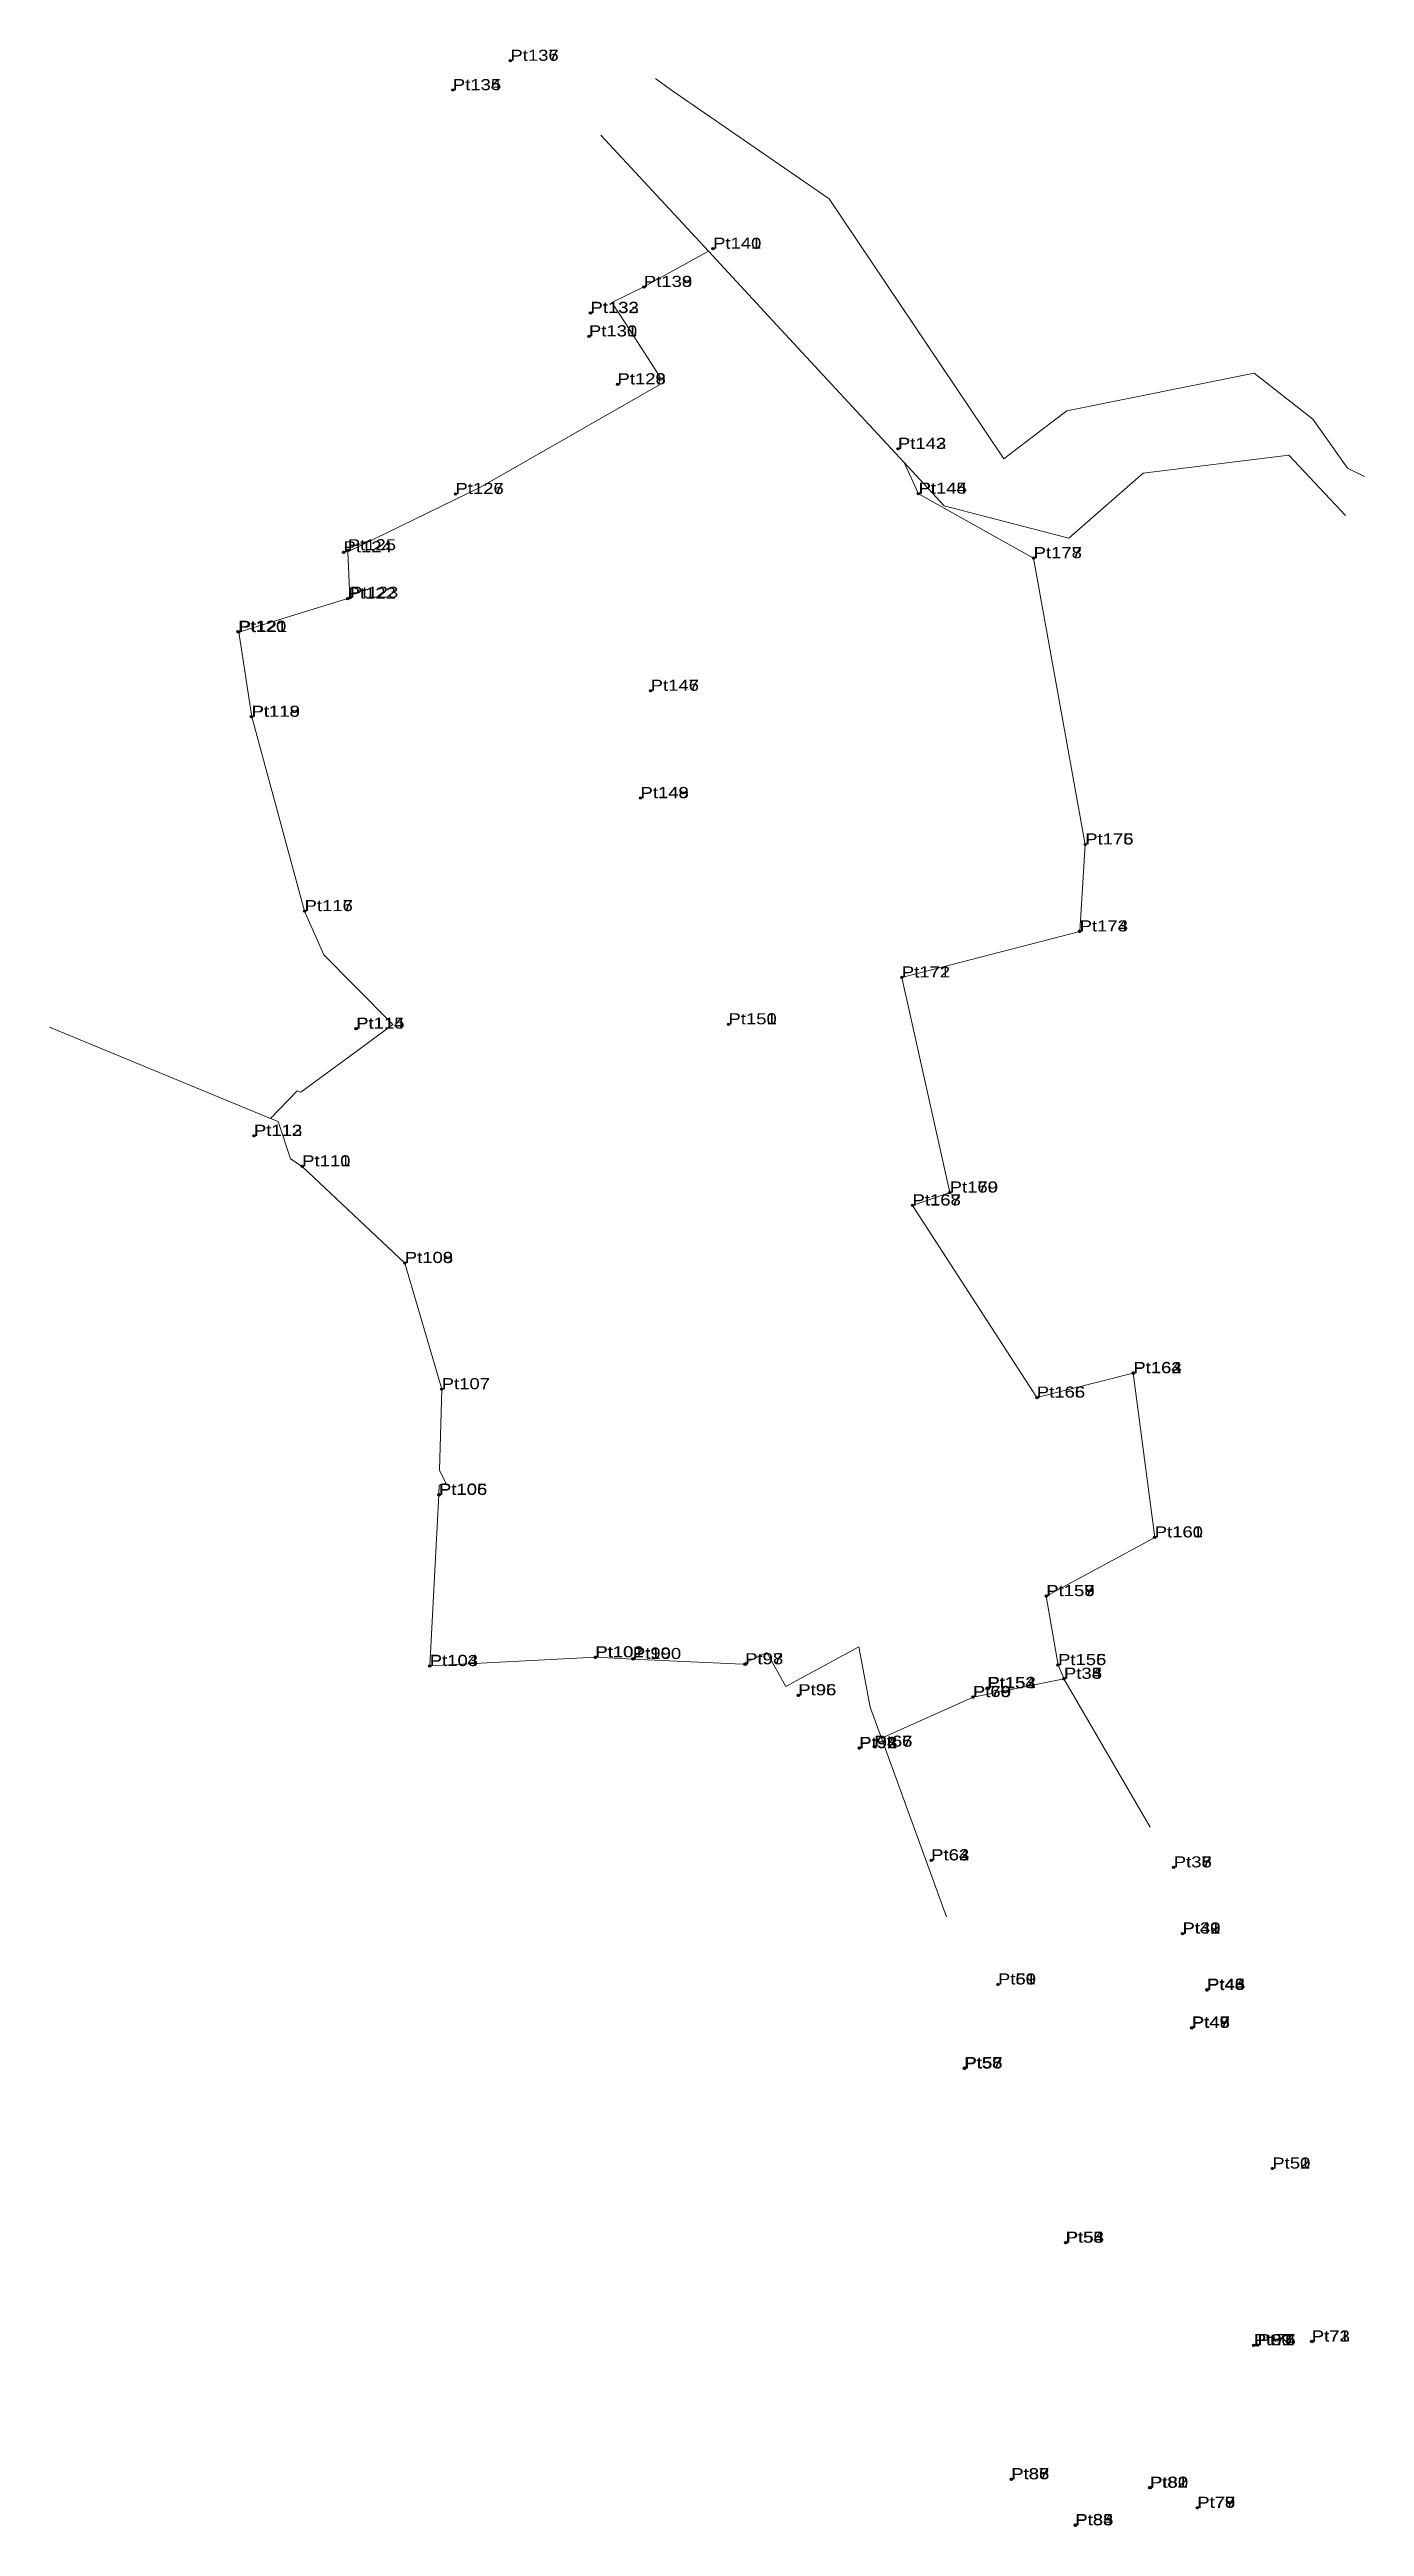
# Model space of a CAD drawing. Header units: metres. Extents: x 551592 to 551806, y 1839658 to 1840062.
import ezdxf

# ---------------------------------------------------------------- set-up
doc = ezdxf.new("R2010")
doc.units = ezdxf.units.M
doc.header["$LTSCALE"] = 0.72
doc.header["$PDMODE"] = 32
doc.header["$PDSIZE"] = 0.36
for name, color, linetype, lineweight in [('10', 7, 'Continuous', 13), ('16', 7, 'Continuous', 13), ('29', 7, 'Continuous', 13), ('31', 7, 'Continuous', 13)]:
    doc.layers.add(name, color=color, linetype=linetype, lineweight=lineweight)
doc.layers.add('12', color=7, linetype='Continuous')
doc.layers.add('7', color=7, linetype='Continuous')

msp = doc.modelspace()

# ---------------------------------------------------------------- linework, layer by layer
at = {"layer": '10'}
msp.add_lwpolyline([(551632.71, 1839892.05), (551642.46, 1839899.2), (551647.71, 1839903.05), (551641.54, 1839909.26), (551636.44, 1839914.4), (551633.31, 1839921.54), (551624.7, 1839953.2), (551622.59, 1839967), (551640.7, 1839972.6), (551640.35, 1839980.09), (551661.94, 1839990.61), (551691.03, 1840007.25), (551691.21, 1840008.49), (551691.22, 1840008.53), (551685.62, 1840017.2), (551683.38, 1840020.67), (551688.59, 1840023.23), (551699.11, 1840029.05), (551708.91, 1840018.47), (551726.01, 1840000), (551731, 1839994.62), (551733.32, 1839989.55), (551752.09, 1839979.04), (551760.48, 1839932.4), (551759.59, 1839918.24), (551730.61, 1839910.73), (551738.41, 1839875.7), (551732.36, 1839873.61), (551752.62, 1839842.29), (551768.33, 1839846.25), (551771.83, 1839819.51), (551754.14, 1839809.94), (551756.07, 1839798.71), (551757.04, 1839796.49), (551742.21, 1839793.49), (551727.28, 1839786.83), (551725.44, 1839791.87), (551723.63, 1839801.66), (551711.73, 1839795.23), (551708.61, 1839800.74), (551704.64, 1839798.86), (551686.8, 1839799.7), (551680.71, 1839799.98), (551653.69, 1839798.59), (551655.2, 1839826.43), (551655.24, 1839828.04), (551656.33, 1839828.35), (551655.31, 1839830.48), (551655.65, 1839843.66), (551649.64, 1839864.21), (551632.92, 1839879.96), (551631.03, 1839881.16), (551628.98, 1839887.27), (551627.77, 1839887.77), (551632.08, 1839892.29), (551632.7, 1839892.03)], dxfattribs=at)
at = {"layer": '16'}
for p, q in [((551591.75, 1839902.65), (551627.77, 1839887.77)), ((551757.03, 1839796.48), (551771.1, 1839772.32)), ((551727.28, 1839786.83), (551737.88, 1839757.7))]:
    msp.add_line(p, q, dxfattribs=at)
at = {"layer": '29'}
msp.add_line((551718.77, 1840037.57), (551692.92, 1840055.41), dxfattribs=at)
at = {"layer": '31'}
for p, q in [((551690.47, 1840057.18), (551692.92, 1840055.41)), ((551681.59, 1840047.98), (551699.11, 1840029.05))]:
    msp.add_line(p, q, dxfattribs=at)
for points in [[(551718.77, 1840037.57), (551744.04, 1840000), (551747.24, 1839995.24), (551753.48, 1840000), (551757.47, 1840003.04), (551788.01, 1840009.2), (551797.58, 1840001.69), (551798.78, 1840000), (551803.25, 1839993.72), (551805.99, 1839992.37)], [(551731, 1839994.62), (551737.53, 1839987.56), (551757.82, 1839982.31), (551762.59, 1839986.48), (551769.91, 1839992.88), (551793.65, 1839995.81), (551802.92, 1839985.99)]]:
    msp.add_lwpolyline(points, dxfattribs=at)
at = {"layer": '7'}
for p in [(551666.84, 1840060.08), (551666.84, 1840060.07), (551657.46, 1840055.3), (551657.46, 1840055.28), (551699.86, 1840029.47), (551699.86, 1840029.45), (551688.58, 1840023.24), (551688.59, 1840023.23), (551679.87, 1840019.01), (551679.9, 1840018.97), (551679.64, 1840015.19), (551679.64, 1840015.17), (551684.28, 1840007.35), (551684.3, 1840007.38), (551729.97, 1839996.85), (551729.99, 1839996.86), (551657.89, 1839989.51), (551657.89, 1839989.49), (551733.32, 1839989.55), (551733.35, 1839989.56), (551639.66, 1839980.01), (551640.34, 1839980.33), (551752.09, 1839979.06), (551752.09, 1839979.04), (551640.32, 1839972.46), (551640.7, 1839972.6), (551622.46, 1839967.07), (551622.59, 1839967), (551689.69, 1839957.44), (551689.7, 1839957.43), (551624.64, 1839953.21), (551624.7, 1839953.2), (551688.03, 1839939.97), (551688.04, 1839939.94), (551760.49, 1839932.4), (551760.51, 1839932.4), (551633.3, 1839921.54), (551633.31, 1839921.54), (551759.58, 1839918.25), (551759.59, 1839918.24), (551730.61, 1839910.73), (551730.62, 1839910.74), (551641.69, 1839902.38), (551641.73, 1839902.41), (551702.37, 1839903.11), (551702.37, 1839903.1), (551625.03, 1839884.93), (551625.08, 1839884.94), (551632.91, 1839879.97), (551632.92, 1839879.96), (551732.36, 1839873.61), (551732.36, 1839873.58), (551738.41, 1839875.69), (551738.42, 1839875.7), (551649.63, 1839864.23), (551649.64, 1839864.21), (551768.33, 1839846.28), (551768.33, 1839846.25), (551768.34, 1839846.3), (551655.65, 1839843.66), (551752.61, 1839842.29), (551752.62, 1839842.29), (551655.2, 1839826.43), (551655.21, 1839826.47), (551771.81, 1839819.51), (551771.83, 1839819.52), (551754.14, 1839809.94), (551754.15, 1839809.95), (551754.16, 1839809.94), (551680.66, 1839799.97), (551680.71, 1839799.98), (551686.8, 1839799.78), (551686.8, 1839799.7), (551653.69, 1839798.59), (551653.7, 1839798.55), (551705.07, 1839798.84), (551705.1, 1839798.85), (551756.07, 1839798.72), (551756.07, 1839798.71), (551757.03, 1839796.48), (551757.04, 1839796.49), (551713.73, 1839793.79), (551713.76, 1839793.79), (551742.18, 1839793.51), (551742.19, 1839793.52), (551742.21, 1839793.49), (551744.53, 1839794.93), (551744.55, 1839794.96), (551744.59, 1839794.99), (551723.68, 1839785.22), (551723.68, 1839785.21), (551723.69, 1839785.17), (551726.13, 1839785.43), (551726.14, 1839785.42), (551726.15, 1839785.41), (551735.39, 1839766.93), (551735.39, 1839766.9), (551735.41, 1839766.89), (551774.92, 1839765.75), (551774.93, 1839765.75), (551776.32, 1839754.99), (551776.34, 1839754.99), (551776.35, 1839754.98), (551776.36, 1839754.96), (551746.28, 1839746.68), (551746.29, 1839746.68), (551780.33, 1839745.84), (551780.33, 1839745.79), (551780.34, 1839745.82), (551780.36, 1839745.76), (551777.84, 1839739.6), (551777.87, 1839739.67), (551777.89, 1839739.63), (551740.78, 1839733.02), (551740.83, 1839732.98), (551740.85, 1839733.06), (551790.97, 1839716.69), (551790.98, 1839716.69), (551757.29, 1839704.61), (551757.35, 1839704.61), (551757.36, 1839704.61), (551787.95, 1839687.92), (551787.95, 1839687.89), (551787.99, 1839687.89), (551788.57, 1839687.91), (551788.6, 1839687.92), (551797.4, 1839688.53), (551797.41, 1839688.52), (551797.43, 1839688.49), (551748.42, 1839666.08), (551748.43, 1839666.09), (551748.46, 1839666.06), (551771, 1839664.69), (551771.04, 1839664.7), (551771.09, 1839664.7), (551758.87, 1839658.56), (551758.88, 1839658.62), (551758.89, 1839658.57), (551778.73, 1839661.42), (551778.77, 1839661.41)]:
    msp.add_point(p, dxfattribs=at)

# ---------------------------------------------------------------- texts
at = {"layer": '12', "width": 1.25}
for s, p in [('Pt137', (551666.84, 1840060.08)), ('Pt136', (551666.84, 1840060.07)), ('Pt135', (551657.46, 1840055.3)), ('Pt134', (551657.46, 1840055.28)), ('Pt140', (551699.86, 1840029.45)), ('Pt141', (551699.86, 1840029.47)), ('Pt138', (551688.58, 1840023.24)), ('Pt139', (551688.59, 1840023.23)), ('Pt132', (551679.88, 1840019.01)), ('Pt133', (551679.9, 1840018.97)), ('Pt131', (551679.64, 1840015.19)), ('Pt130', (551679.64, 1840015.17)), ('Pt129', (551684.28, 1840007.35)), ('Pt128', (551684.3, 1840007.38)), ('Pt143', (551729.97, 1839996.84)), ('Pt142', (551729.99, 1839996.86)), ('Pt127', (551657.89, 1839989.51)), ('Pt126', (551657.89, 1839989.49)), ('Pt145', (551733.32, 1839989.55)), ('Pt144', (551733.35, 1839989.56)), ('Pt124', (551639.66, 1839980.01)), ('Pt125', (551640.34, 1839980.33)), ('Pt178', (551752.09, 1839979.04)), ('Pt177', (551752.09, 1839979.06)), ('Pt122', (551640.32, 1839972.46)), ('Pt123', (551640.7, 1839972.6)), ('Pt120', (551622.46, 1839967.07)), ('Pt121', (551622.59, 1839967)), ('Pt147', (551689.69, 1839957.44)), ('Pt146', (551689.7, 1839957.44)), ('Pt118', (551624.64, 1839953.21)), ('Pt119', (551624.7, 1839953.2)), ('Pt149', (551688.03, 1839939.97)), ('Pt148', (551688.04, 1839939.94)), ('Pt175', (551760.48, 1839932.4)), ('Pt176', (551760.51, 1839932.4)), ('Pt116', (551633.3, 1839921.54)), ('Pt117', (551633.31, 1839921.54)), ('Pt174', (551759.58, 1839918.24)), ('Pt173', (551759.59, 1839918.24)), ('Pt172', (551730.61, 1839910.73)), ('Pt171', (551730.62, 1839910.74)), ('Pt150', (551702.37, 1839903.11)), ('Pt151', (551702.37, 1839903.1)), ('Pt114', (551641.69, 1839902.38)), ('Pt115', (551641.73, 1839902.41)), ('Pt112', (551625.03, 1839884.93)), ('Pt113', (551625.08, 1839884.94)), ('Pt110', (551632.91, 1839879.97)), ('Pt111', (551632.92, 1839879.96)), ('Pt169', (551738.41, 1839875.69)), ('Pt170', (551738.42, 1839875.7)), ('Pt168', (551732.36, 1839873.61)), ('Pt167', (551732.36, 1839873.58)), ('Pt109', (551649.63, 1839864.23)), ('Pt108', (551649.64, 1839864.21)), ('Pt107', (551655.65, 1839843.66)), ('Pt163', (551768.33, 1839846.28)), ('Pt162', (551768.33, 1839846.25)), ('Pt164', (551768.34, 1839846.3)), ('Pt166', (551752.61, 1839842.29)), ('Pt165', (551752.62, 1839842.29)), ('Pt106', (551655.2, 1839826.43)), ('Pt105', (551655.21, 1839826.48)), ('Pt160', (551771.81, 1839819.51)), ('Pt161', (551771.83, 1839819.52)), ('Pt157', (551754.14, 1839809.94)), ('Pt158', (551754.16, 1839809.95)), ('Pt159', (551754.16, 1839809.94)), ('Pt104', (551653.69, 1839798.59)), ('Pt103', (551653.7, 1839798.55)), ('Pt102', (551680.66, 1839799.97)), ('Pt101', (551680.71, 1839799.98)), ('Pt99', (551686.8, 1839799.78)), ('Pt100', (551686.8, 1839799.7)), ('Pt97', (551705.07, 1839798.84)), ('Pt98', (551705.1, 1839798.85)), ('Pt156', (551756.07, 1839798.72)), ('Pt155', (551756.07, 1839798.71)), ('Pt154', (551744.53, 1839794.93)), ('Pt153', (551744.55, 1839794.96)), ('Pt152', (551744.59, 1839794.99)), ('Pt33', (551757.03, 1839796.48)), ('Pt34', (551757.04, 1839796.49)), ('Pt35', (551757.04, 1839796.49)), ('Pt95', (551713.74, 1839793.8)), ('Pt96', (551713.76, 1839793.79)), ('Pt69', (551742.18, 1839793.51)), ('Pt68', (551742.19, 1839793.52)), ('Pt70', (551742.21, 1839793.49)), ('Pt94', (551723.68, 1839785.22)), ('Pt93', (551723.68, 1839785.21)), ('Pt92', (551723.69, 1839785.17)), ('Pt66', (551726.13, 1839785.42)), ('Pt67', (551726.14, 1839785.42)), ('Pt65', (551726.16, 1839785.41)), ('Pt64', (551735.39, 1839766.9)), ('Pt62', (551735.4, 1839766.92)), ('Pt63', (551735.4, 1839766.89)), ('Pt37', (551774.92, 1839765.75)), ('Pt36', (551774.93, 1839765.75)), ('Pt38', (551774.93, 1839765.75)), ('Pt39', (551776.32, 1839754.99)), ('Pt40', (551776.34, 1839754.98)), ('Pt41', (551776.35, 1839754.98)), ('Pt42', (551776.36, 1839754.96)), ('Pt59', (551746.28, 1839746.68)), ('Pt60', (551746.28, 1839746.68)), ('Pt61', (551746.29, 1839746.68)), ('Pt46', (551780.33, 1839745.84)), ('Pt43', (551780.33, 1839745.79)), ('Pt45', (551780.34, 1839745.82)), ('Pt44', (551780.36, 1839745.76)), ('Pt49', (551777.84, 1839739.6)), ('Pt47', (551777.87, 1839739.67)), ('Pt48', (551777.89, 1839739.63)), ('Pt58', (551740.78, 1839733.02)), ('Pt56', (551740.83, 1839732.98)), ('Pt57', (551740.85, 1839733.06)), ('Pt52', (551790.98, 1839716.69)), ('Pt50', (551790.98, 1839716.68)), ('Pt51', (551790.98, 1839716.69)), ('Pt55', (551757.28, 1839704.61)), ('Pt54', (551757.35, 1839704.61)), ('Pt53', (551757.36, 1839704.61)), ('Pt89', (551787.95, 1839687.92)), ('Pt90', (551787.95, 1839687.89)), ('Pt91', (551787.99, 1839687.89)), ('Pt74', (551788.57, 1839687.91)), ('Pt76', (551788.6, 1839687.92)), ('Pt75', (551788.6, 1839687.92)), ('Pt71', (551797.4, 1839688.53)), ('Pt72', (551797.41, 1839688.52)), ('Pt73', (551797.43, 1839688.49)), ('Pt87', (551748.42, 1839666.08)), ('Pt86', (551748.43, 1839666.09)), ('Pt88', (551748.46, 1839666.06)), ('Pt82', (551771, 1839664.69)), ('Pt81', (551771.04, 1839664.7)), ('Pt80', (551771.09, 1839664.7)), ('Pt78', (551778.73, 1839661.42)), ('Pt79', (551778.73, 1839661.42)), ('Pt77', (551778.77, 1839661.41)), ('Pt83', (551758.87, 1839658.56)), ('Pt85', (551758.88, 1839658.62)), ('Pt84', (551758.89, 1839658.57))]:
    msp.add_text(s, height=1.8, dxfattribs=at).set_placement(p)

doc.saveas('drawing.dxf')
